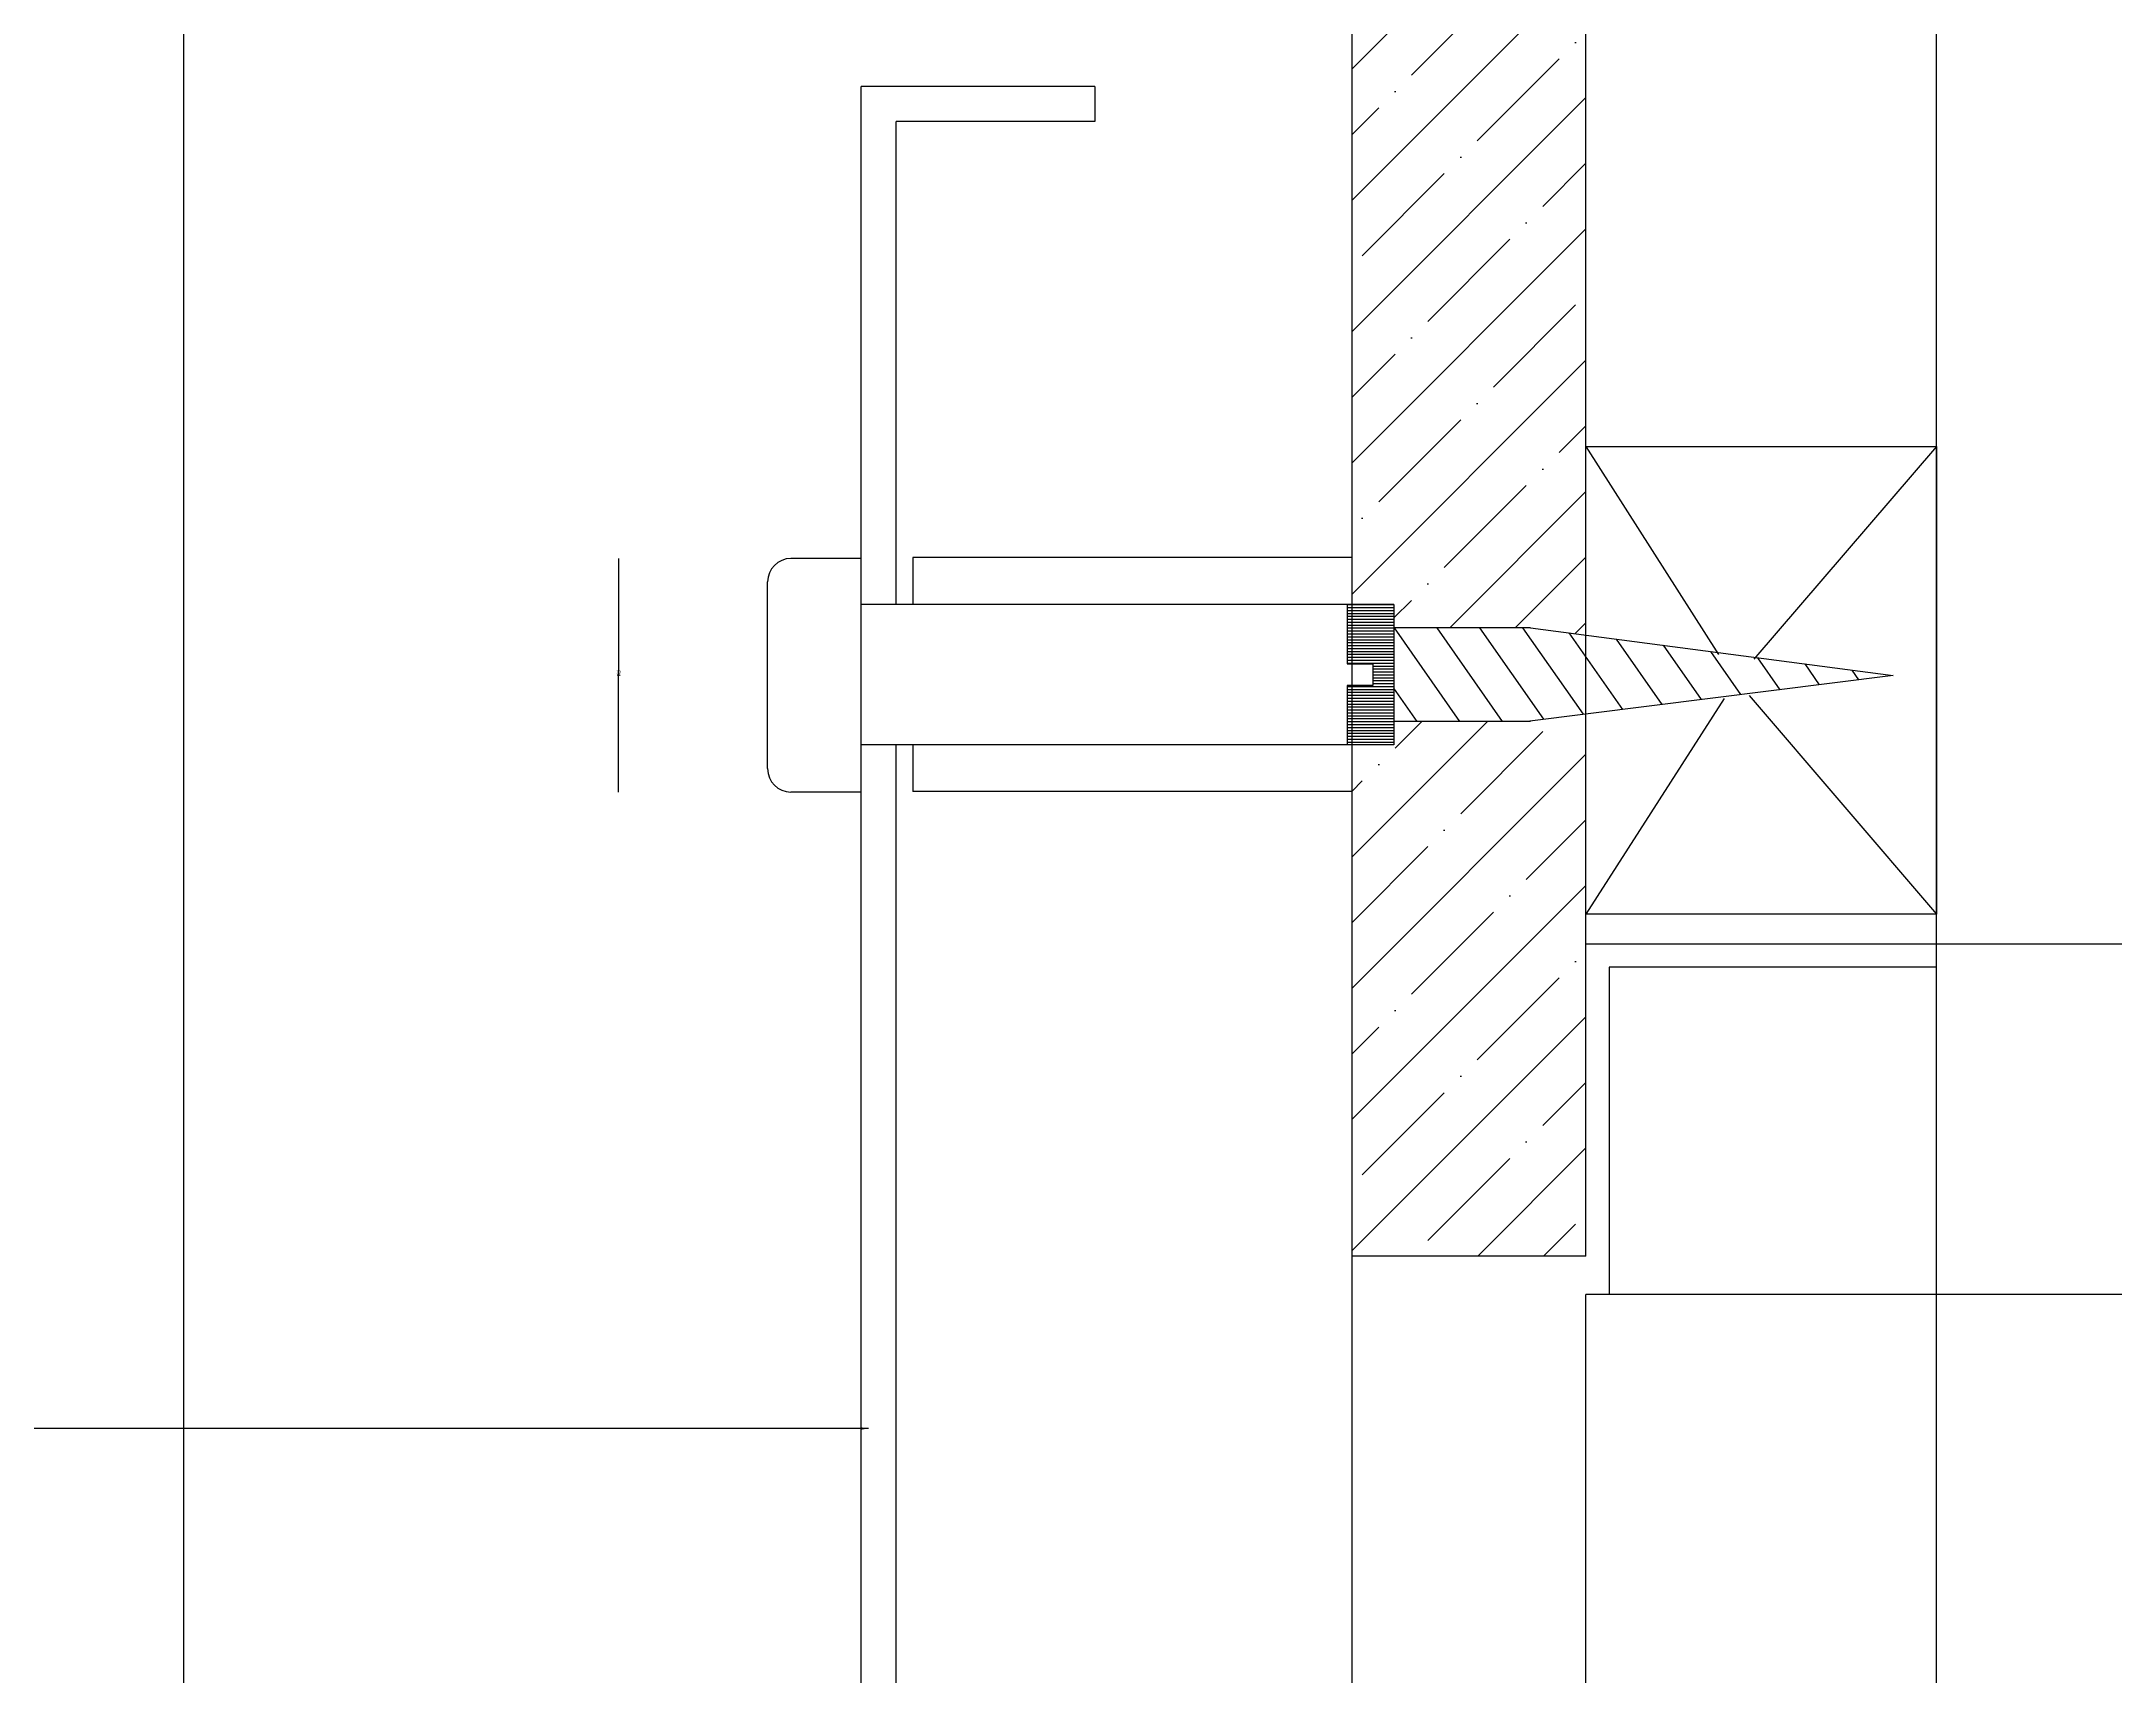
# Model space of a CAD drawing. Header units: metres. Extents: x 282048 to 286905, y 378 to 5723.
# Drawn here: x 283919 to 284628, y 3859 to 4417 of the extents above; entities that cross this region are included whole.
import ezdxf

# ---------------------------------------------------------------- set-up
doc = ezdxf.new("R2010")
doc.units = ezdxf.units.M
for name, color, linetype in [('10', 8, 'Continuous'), ('3', 2, 'Continuous'), ('6', 1, 'Continuous'), ('7', 7, 'Continuous'), ('灰色', 8, 'Continuous')]:
    doc.layers.add(name, color=color, linetype=linetype)
doc.dimstyles.get("Standard").update_dxf_attribs({"dimtxt": 2.5, "dimasz": 2.5, "dimexe": 1.25, "dimexo": 0.625, "dimtad": 1, "dimcen": 2.5, "dimazin": 3, "dimtfac": 1, "dimtmove": 0, "dimatfit": 3})

# ---------------------------------------------------------------- blocks, each defined once
blk = doc.blocks.new('_CLOSEDFILLED')
at = {"color": 0, "linetype": 'BYBLOCK'}
blk.add_solid([(-1, 0.2), (0, 0), (-1, -0.2)], dxfattribs=at)
blk = doc.blocks.new('*D9')
for p, q in [((284116.63, 4240.67), (284116.63, 4200.74)), ((284116.38, 4200.74), (284116.13, 4200.74)), ((284116.63, 4160.81), (284116.63, 4200.74)), ((284116.63, 4200.74), (284116.63, 4200.74)), ((284116.88, 4200.74), (284117.13, 4200.74))]:
    blk.add_line(p, q)
at = {"layer": 'Defpoints'}
for p in [(284116.63, 4240.67), (284116.63, 4200.74), (284116.63, 4160.81)]:
    blk.add_point(p, dxfattribs=at)
at = {"layer": '7', "xscale": 0.25, "yscale": 0.25}
blk.add_blockref('_CLOSEDFILLED', (284116.63, 4200.74), dxfattribs=at)
at = {"layer": '7', "xscale": 0.25, "yscale": 0.25, "rotation": 180}
blk.add_blockref('_CLOSEDFILLED', (284116.63, 4200.74), dxfattribs=at)
at = {"layer": '7', "insert": (284116.63, 4201.865), "char_height": 1, "attachment_point": 5}
blk.add_mtext('20', dxfattribs=at)

msp = doc.modelspace()

# ---------------------------------------------------------------- hatches: boundary and pattern name
at = {"layer": '10'}
h = msp.add_hatch(dxfattribs=at)
h.set_pattern_fill('ANSI35', scale=5)
h.paths.add_polyline_path([(284447.57, 4802.06), (284367.57, 4802.06), (284367.57, 4224.98), (284381.88, 4224.98), (284381.88, 4217.2), (284382.03, 4216.98), (284428.56, 4216.98), (284447.57, 4214.48)])
h.paths.add_polyline_path([(284367.57, 4002.06), (284447.57, 4002.06), (284447.57, 4186.15), (284446.7, 4187.38), (284427.51, 4184.98), (284381.88, 4184.98), (284381.88, 4176.98), (284367.57, 4176.98)])
h.paths.add_polyline_path([(285040.9, 4802.06), (285040.9, 4882.06), (284207.57, 4882.06, 1), (284207.57, 4802.06)])

# ---------------------------------------------------------------- linework, layer by layer
for p, q in [((284367.57, 2162.06), (284367.57, 4002.06)), ((284447.57, 2162.06), (284447.57, 3988.94))]:
    msp.add_line(p, q, dxfattribs=at)
at = {"layer": '3'}
for p, q in [((284367.57, 4002.06), (284367.57, 4802.06)), ((284447.57, 4002.06), (284447.57, 4802.06)), ((284447.57, 4002.06), (284367.57, 4002.06))]:
    msp.add_line(p, q, dxfattribs=at)
at = {"layer": '6'}
for p, q in [((284567.57, 1282.06), (284567.57, 4802.06)), ((284199.57, 1762.06), (284199.57, 4402.06)), ((284279.57, 4402.06), (284199.57, 4402.06)), ((284279.57, 4402.06), (284279.57, 4390.06)), ((284211.57, 4224.98), (284211.57, 4390.06)), ((284279.57, 4390.06), (284211.57, 4390.06)), ((284447.57, 4278.99), (284492.92, 4207.87)), ((284447.57, 4278.99), (284567.57, 4278.99)), ((284567.57, 4278.99), (284505.04, 4206.27)), ((284567.57, 4278.99), (284567.57, 4118.99)), ((284199.57, 4240.67), (284175.57, 4240.67)), ((284217.26, 4240.98), (284217.26, 4224.98)), ((284367.57, 4240.98), (284217.26, 4240.98)), ((284167.57, 4168.81), (284167.57, 4232.67)), ((284167.57, 4168.81), (284167.57, 4232.67)), ((284380.57, 4224.98), (284199.57, 4224.98)), ((284381.88, 4224.98), (284199.97, 4224.98)), ((284381.88, 4224.98), (284217.26, 4224.98)), ((284365.88, 4224.98), (284365.88, 4204.68)), ((284381.88, 4224.79), (284365.88, 4224.79)), ((284381.88, 4223.79), (284365.88, 4223.79)), ((284381.88, 4222.79), (284365.88, 4222.79)), ((284381.88, 4221.79), (284365.88, 4221.79)), ((284381.88, 4220.79), (284365.88, 4220.79)), ((284381.88, 4224.98), (284381.88, 4176.98)), ((284381.88, 4224.98), (284381.88, 4204.68)), ((284381.88, 4219.79), (284365.88, 4219.79)), ((284381.88, 4218.79), (284365.88, 4218.79)), ((284381.88, 4217.79), (284365.88, 4217.79)), ((284381.88, 4216.79), (284365.88, 4216.79)), ((284381.88, 4215.79), (284365.88, 4215.79)), ((284381.88, 4214.79), (284365.88, 4214.79)), ((284381.88, 4213.79), (284365.88, 4213.79)), ((284428.56, 4216.98), (284381.88, 4216.98)), ((284404.44, 4184.98), (284382.03, 4216.98)), ((284419.09, 4184.98), (284396.68, 4216.98)), ((284433.23, 4185.7), (284411.33, 4216.98)), ((284446.7, 4187.38), (284425.98, 4216.98)), ((284428.56, 4216.98), (284552.72, 4200.63)), ((284460.17, 4189.07), (284441.85, 4215.23)), ((284381.88, 4212.79), (284365.88, 4212.79)), ((284381.88, 4211.79), (284365.88, 4211.79)), ((284381.88, 4210.79), (284365.88, 4210.79)), ((284381.88, 4209.79), (284365.88, 4209.79)), ((284381.88, 4208.79), (284365.88, 4208.79)), ((284381.88, 4207.79), (284365.88, 4207.79)), ((284381.88, 4206.79), (284365.88, 4206.79)), ((284473.64, 4190.75), (284457.99, 4213.11)), ((284487.12, 4192.43), (284474.13, 4210.98)), ((284500.59, 4194.12), (284490.26, 4208.86)), ((284514.06, 4195.8), (284506.4, 4206.73)), ((284381.88, 4205.79), (284365.88, 4205.79)), ((284381.88, 4204.79), (284365.88, 4204.79)), ((284365.88, 4204.68), (284374.64, 4204.68)), ((284374.64, 4204.68), (284374.64, 4197.23)), ((284381.88, 4203.79), (284374.64, 4203.79)), ((284381.88, 4202.79), (284374.64, 4202.79)), ((284381.88, 4201.79), (284374.64, 4201.79)), ((284381.88, 4200.79), (284374.64, 4200.79)), ((284381.88, 4199.79), (284374.64, 4199.79)), ((284552.72, 4200.63), (284427.51, 4184.98)), ((284527.53, 4197.48), (284522.54, 4204.61)), ((284541, 4199.17), (284538.68, 4202.48)), ((284365.88, 4197.23), (284365.88, 4176.98)), ((284374.64, 4197.23), (284365.88, 4197.23)), ((284381.88, 4196.79), (284365.88, 4196.79)), ((284381.88, 4195.79), (284365.88, 4195.79)), ((284381.88, 4194.79), (284365.88, 4194.79)), ((284381.88, 4193.79), (284365.88, 4193.79)), ((284381.88, 4192.79), (284365.88, 4192.79)), ((284381.88, 4198.79), (284374.64, 4198.79)), ((284381.88, 4197.79), (284374.64, 4197.79)), ((284389.79, 4184.98), (284381.88, 4196.27)), ((284494.91, 4192.77), (284447.57, 4118.99)), ((284503.44, 4193.83), (284567.57, 4118.99)), ((284381.88, 4191.79), (284365.88, 4191.79)), ((284381.88, 4190.79), (284365.88, 4190.79)), ((284381.88, 4189.79), (284365.88, 4189.79)), ((284381.88, 4188.79), (284365.88, 4188.79)), ((284381.88, 4187.79), (284365.88, 4187.79)), ((284381.88, 4186.79), (284365.88, 4186.79)), ((284381.88, 4185.79), (284365.88, 4185.79)), ((284428.56, 4184.98), (284381.88, 4184.98)), ((284381.88, 4184.79), (284365.88, 4184.79)), ((284381.88, 4183.79), (284365.88, 4183.79)), ((284381.88, 4182.79), (284365.88, 4182.79)), ((284381.88, 4181.79), (284365.88, 4181.79)), ((284381.88, 4180.79), (284365.88, 4180.79)), ((284381.88, 4179.79), (284365.88, 4179.79)), ((284381.88, 4178.79), (284365.88, 4178.79)), ((284381.88, 4177.79), (284365.88, 4177.79)), ((284380.57, 4176.98), (284199.57, 4176.98)), ((284380.57, 4176.98), (284199.57, 4176.98)), ((284211.57, 1987.4), (284211.57, 4176.98)), ((284217.26, 4176.98), (284217.26, 4160.98)), ((284381.88, 4176.98), (284217.26, 4176.98)), ((284199.57, 4160.81), (284175.57, 4160.81)), ((284367.57, 4160.98), (284217.26, 4160.98)), ((284388.57, 4160.98), (284388.57, 4160.98)), ((284567.57, 4118.99), (284447.57, 4118.99)), ((284447.57, 4108.94), (285320.9, 4108.94)), ((285320.9, 3988.94), (284447.57, 3988.94))]:
    msp.add_line(p, q, dxfattribs=at)
msp.add_lwpolyline([(284567.57, 4100.94), (284455.57, 4100.94), (284455.57, 3988.94)], dxfattribs=at)
for centre, start, end in [((284175.57, 4232.67), 90, 180), ((284175.57, 4232.67), 90, 180), ((284175.57, 4168.81), 180, 270), ((284175.57, 4168.81), 180, 270)]:
    msp.add_arc(centre, 8, start, end, dxfattribs=at)
at = {"layer": '灰色'}
msp.add_line((283967.73, 5249.3), (283967.73, 1762.06), dxfattribs=at)

# ---------------------------------------------------------------- dimensions: what is measured, and where the dimension line sits
at = {"layer": '7'}
dim = msp.add_linear_dim(base=(284116.63, 4200.74), p1=(284116.63, 4240.67), p2=(284116.63, 4160.81), text='20', dimstyle='Standard', dxfattribs=at)
dim.commit()
dim.dimension.update_dxf_attribs({"geometry": '*D9', "text_midpoint": (284116.63, 4201.865)})

# ---------------------------------------------------------------- leaders
msp.add_leader([(284202.09, 3943.15), (282047.73, 3943.15)], dimstyle='Standard', dxfattribs=at)

doc.saveas('drawing.dxf')
